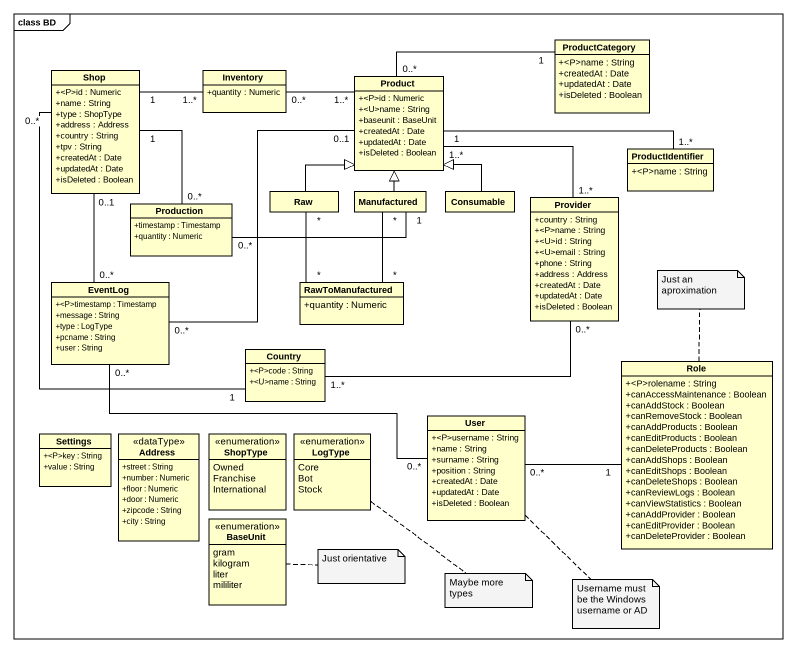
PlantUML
@startuml
mainframe class BD
hide circle
hide empty members
skinparam classAttributeIconSize 0
class ProductCategory {
  +<P>name : String
  +createdAt : Date
  +updatedAt : Date
  +isDeleted : Boolean
}
class Shop {
  +<P>id : Numeric
  +name : String
  +type : ShopType
  +address : Address
  +country : String
  +tpv : String
  +createdAt : Date
  +updatedAt : Date
  +isDeleted : Boolean
}
class Inventory {
  +quantity : Numeric
}
class Product {
  +<P>id : Numeric
  +~<U>name : String
  +baseunit : BaseUnit
  +createdAt : Date
  +updatedAt : Date
  +isDeleted : Boolean
}
class ProductIdentifier {
  +<P>name : String
}
class Raw
class Manufactured
class Consumable
class Provider {
  +country : String
  +<P>name : String
  +~<U>id : String
  +~<U>email : String
  +phone : String
  +address : Address
  +createdAt : Date
  +updatedAt : Date
  +isDeleted : Boolean
}
class Production {
  +timestamp : Timestamp
  +quantity : Numeric
}
class EventLog {
  +<P>timestamp : Timestamp
  +message : String
  +type : LogType
  +pcname : String
  +user : String
}
class RawToManufactured {
  +quantity : Numeric
}
class Country {
  +<P>code : String
  +~<U>name : String
}
class Role {
  +<P>rolename : String
  +canAccessMaintenance : Boolean
  +canAddStock : Boolean
  +canRemoveStock : Boolean
  +canAddProducts : Boolean
  +canEditProducts : Boolean
  +canDeleteProducts : Boolean
  +canAddShops : Boolean
  +canEditShops : Boolean
  +canDeleteShops : Boolean
  +canReviewLogs : Boolean
  +canViewStatistics : Boolean
  +canAddProvider : Boolean
  +canEditProvider : Boolean
  +canDeleteProvider : Boolean
}
class Settings {
  +<P>key : String
  +value : String
}
class Address <<dataType>> {
  +street : String
  +number : Numeric
  +floor : Numeric
  +door : Numeric
  +zipcode : String
  +city : String
}
enum ShopType {
  Owned
  Franchise
  International
}
enum LogType {
  Core
  Bot
  Stock
}
class User {
  +<P>username : String
  +name : String
  +surname : String
  +position : String
  +createdAt : Date
  +updatedAt : Date
  +isDeleted : Boolean
}
enum BaseUnit {
  gram
  kilogram
  liter
  mililiter
}
Shop "1" -right- "1..*" Inventory
Shop "0..1" -- "0..*" EventLog
Shop "0..*" -- "1" Country
Inventory "0..*" -right- "1..*" Product
Product "0..*" -right- "1" ProductCategory
Product "1" -right- "1..*" ProductIdentifier
Product "1..*" -- "1..*" Provider
Product "0..1" -- "0..*" EventLog
Raw -up-|> Product
Raw "*" -- "*" RawToManufactured
Manufactured -up-|> Product
Manufactured "*" -- "*" RawToManufactured
Consumable -up-|> Product
Provider "0..*" -left- "1..*" Country
Production "0..*" -up- "1" Shop
Production "0..*" -right- "1" Manufactured
EventLog "0..*" -right- "0..*" User
User "0..*" -right- "1" Role
note top of Role : Just an aproximation
note right of BaseUnit : Just orientative
note bottom of LogType : Maybe more types
note bottom of User : Username must be the Windows username or AD
@enduml
